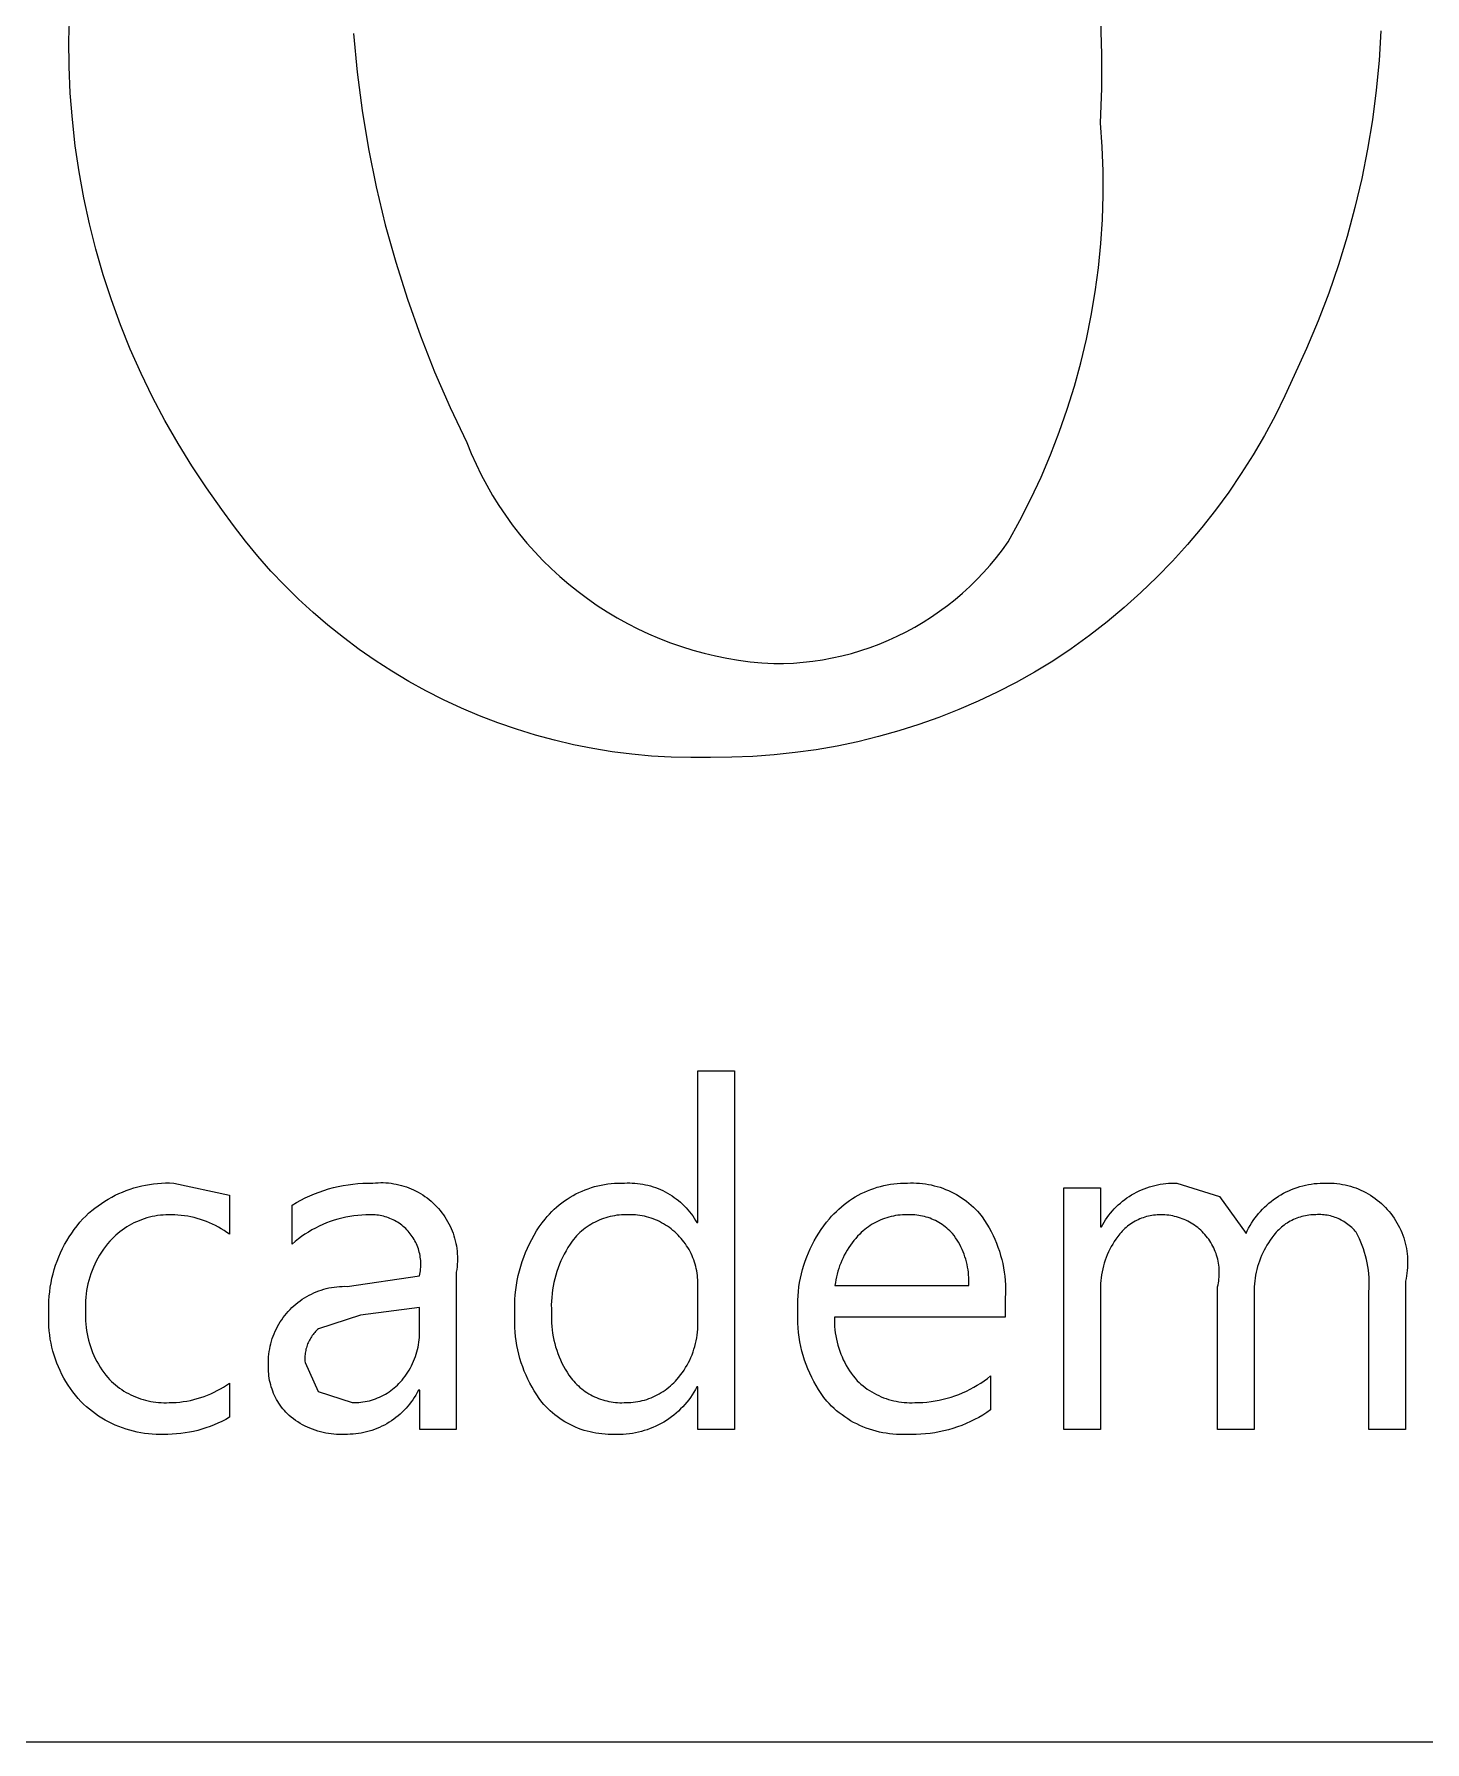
# Model space of a CAD drawing. Extents: x 0 to 595, y 0 to 619.
# Drawn here: x 258.7 to 355.6, y 380.5 to 499.6 of the extents above; entities that cross this region are included whole.
import ezdxf

# ---------------------------------------------------------------- set-up
doc = ezdxf.new("R2010")
doc.units = 0
doc.layers.add('Default', color=7, linetype='CONTINUOUS')

msp = doc.modelspace()

# ---------------------------------------------------------------- linework, layer by layer
at = {"layer": 'Default', "color": 7}
for points in [[(352.558142, 499.78042), (352.42999, 497.705942), (352.23218, 495.636945), (351.964934, 493.575765), (351.628557, 491.524734), (351.223426, 489.486169), (350.750002, 487.462374), (350.208817, 485.455636), (349.600484, 483.468223), (348.92569, 481.502381), (348.185199, 479.560333), (347.379847, 477.644273), (346.510545, 475.756365), (345.869634, 474.338762), (345.180068, 472.944178), (344.442673, 471.574282), (343.65833, 470.230715), (342.82798, 468.915084), (341.952615, 467.628965), (341.033285, 466.373896), (340.071088, 465.151381), (339.067177, 463.962881), (338.022754, 462.809822), (336.939068, 461.693582), (335.817418, 460.615497), (334.659145, 459.576859), (333.465636, 458.578909), (332.23832, 457.622844), (330.978665, 456.709807), (329.68818, 455.840891), (328.422498, 455.077633), (327.13192, 454.357271), (325.817898, 453.680619), (324.481911, 453.048437), (323.125466, 452.461439), (321.750088, 451.920284), (320.357326, 451.425581), (318.948751, 450.97789), (317.525947, 450.577713), (316.090517, 450.2255), (314.644078, 449.921649), (313.188257, 449.666503), (311.724695, 449.460347), (310.25504, 449.303415), (308.780947, 449.195883), (307.304076, 449.137872), (305.82609, 449.129448), (304.453352, 449.114846), (303.08092, 449.147353), (301.710411, 449.226928), (300.34344, 449.353478), (298.981616, 449.526855), (297.626542, 449.746853), (296.279814, 450.013216), (294.943018, 450.325627), (293.617727, 450.68372), (292.305503, 451.087073), (291.00789, 451.535211), (289.726418, 452.027605), (288.462594, 452.563678), (287.217906, 453.142797), (285.993821, 453.76428), (284.79178, 454.427395), (283.613198, 455.131362), (282.459462, 455.875352), (281.331933, 456.658488), (280.231937, 457.479849), (279.160769, 458.338467), (278.119691, 459.233332), (277.109929, 460.163389), (276.132672, 461.127543), (275.18907, 462.124659), (274.280234, 463.153563), (273.407236, 464.213044), (272.571102, 465.301853), (271.772818, 466.418709), (270.698997, 467.916317), (269.676854, 469.449661), (268.707581, 471.01696), (267.792301, 472.616392), (266.93208, 474.246097), (266.127918, 475.904181), (265.38075, 477.588717), (264.691444, 479.297745), (264.060802, 481.029279), (263.489556, 482.781306), (262.978371, 484.551789), (262.527842, 486.338669), (262.138492, 488.139871), (261.810773, 489.953299), (261.545067, 491.776845), (261.341682, 493.608389), (261.200856, 495.445802), (261.12275, 497.286949), (261.107458, 499.129687), (261.157097, 501.077985)], [(280.928545, 499.605138), (281.187832, 496.90952), (281.540998, 494.224588), (281.987614, 491.55361), (282.527134, 488.899838), (283.158902, 486.266503), (283.882149, 483.65681), (284.695994, 481.073935), (285.599449, 478.521024), (286.59141, 476.001183), (287.670674, 473.517481), (288.835923, 471.07294), (289.145554, 470.313505), (289.480757, 469.565005), (289.841146, 468.828303), (290.22631, 468.104243), (290.635802, 467.39366), (291.069153, 466.69737), (291.525864, 466.016175), (292.00541, 465.350857), (292.507241, 464.702183), (293.030777, 464.070897), (293.575418, 463.457726), (294.140537, 462.863375), (294.725484, 462.288528), (295.329586, 461.733845), (295.952149, 461.199965), (296.592456, 460.687501), (297.249772, 460.197044), (297.92334, 459.729157), (298.612386, 459.284377), (299.316116, 458.863218), (300.033722, 458.466162), (300.76438, 458.093667), (301.507247, 457.746161), (302.26147, 457.424044), (303.026182, 457.127686), (303.800503, 456.857428), (304.583543, 456.613581), (305.374401, 456.396425), (306.172166, 456.206209), (306.975923, 456.043154), (307.784747, 455.907445), (308.597707, 455.799241), (309.413869, 455.718664), (310.232293, 455.665807), (310.91675, 455.672805), (311.60055, 455.703592), (312.282866, 455.758129), (312.962874, 455.836351), (313.639753, 455.938163), (314.312683, 456.063443), (314.980852, 456.212039), (315.643451, 456.383771), (316.299681, 456.578431), (316.948747, 456.795785), (317.589866, 457.03557), (318.222262, 457.297496), (318.845172, 457.581246), (319.457841, 457.886477), (320.05953, 458.212821), (320.649512, 458.559883), (321.227073, 458.927244), (321.791514, 459.314458), (322.342155, 459.72106), (322.87833, 460.146556), (323.39939, 460.590433), (323.904705, 461.052154), (324.393666, 461.531161), (324.865679, 462.026876), (325.320177, 462.538698), (325.756608, 463.06601), (326.174446, 463.608174), (326.573185, 464.164535), (327.389349, 465.642089), (328.155008, 467.146434), (328.869286, 468.675845), (329.531361, 470.228567), (330.140475, 471.802819), (330.695929, 473.396795), (331.197086, 475.008667), (331.64337, 476.636586), (332.034271, 478.278685), (332.369339, 479.933078), (332.64819, 481.59787), (332.870505, 483.27115), (333.036028, 484.950998), (333.14457, 486.635489), (333.196005, 488.322689), (333.190275, 490.010663), (333.127386, 491.697475), (333.007412, 493.38119), (333.098574, 495.761282), (333.107, 498.143105), (333.032678, 500.523783)], [(307.497049, 402.274905), (304.945867, 402.274905), (304.945867, 405.237997), (304.88209, 405.237997), (304.780054, 405.051172), (304.671645, 404.867973), (304.556987, 404.688618), (304.436219, 404.51332), (304.309483, 404.342286), (304.17693, 404.17572), (304.038718, 404.013819), (303.89501, 403.856776), (303.745978, 403.704777), (303.591798, 403.558002), (303.432652, 403.416626), (303.26873, 403.280817), (303.100226, 403.150735), (302.927342, 403.026536), (302.750282, 402.908367), (302.569255, 402.796367), (302.384478, 402.690671), (302.196168, 402.591402), (302.004551, 402.498681), (301.809854, 402.412615), (301.612306, 402.333309), (301.412144, 402.260854), (301.209605, 402.195339), (301.004928, 402.13684), (300.798358, 402.085427), (300.590139, 402.041161), (300.380519, 402.004095), (300.169746, 401.974272), (299.958072, 401.951728), (299.745746, 401.93649), (299.533021, 401.928576), (299.32015, 401.927994), (299.107385, 401.934747), (298.89585, 401.930361), (298.684287, 401.933165), (298.472942, 401.943153), (298.262058, 401.960313), (298.051879, 401.984629), (297.842647, 402.01607), (297.634605, 402.054601), (297.42799, 402.100176), (297.223044, 402.152744), (297.020002, 402.212243), (296.819098, 402.278605), (296.620563, 402.351754), (296.424629, 402.431605), (296.23152, 402.518065), (296.041459, 402.611037), (295.854667, 402.710409), (295.671358, 402.816071), (295.491744, 402.927898), (295.316033, 403.045762), (295.144426, 403.169527), (294.977124, 403.29905), (294.814318, 403.434181), (294.656195, 403.574765), (294.50294, 403.72064), (294.354729, 403.871636), (294.211732, 404.02758), (294.074115, 404.188291), (293.889266, 404.439008), (293.712963, 404.695806), (293.545408, 404.958396), (293.386789, 405.226478), (293.237287, 405.499749), (293.097071, 405.7779), (292.966302, 406.060614), (292.845125, 406.347571), (292.73368, 406.638446), (292.632092, 406.932908), (292.540478, 407.230624), (292.458939, 407.531256), (292.38757, 407.834463), (292.326451, 408.139901), (292.275652, 408.447225), (292.235229, 408.756084), (292.20523, 409.066129), (292.185686, 409.377009), (292.176623, 409.68837), (292.178049, 409.999861), (292.189962, 410.311126), (292.179138, 410.649321), (292.179766, 410.987689), (292.191846, 411.325842), (292.215365, 411.663392), (292.250294, 411.999953), (292.296596, 412.335138), (292.354215, 412.668565), (292.423087, 412.99985), (292.503132, 413.328614), (292.594258, 413.654481), (292.696362, 413.977077), (292.809326, 414.296033), (292.933021, 414.610981), (293.067304, 414.921563), (293.212022, 415.227422), (293.36701, 415.528208), (293.53209, 415.823576), (293.707072, 416.113186), (293.891756, 416.396709), (294.08593, 416.673818), (294.289372, 416.944197), (294.44023, 417.121989), (294.59704, 417.294553), (294.759622, 417.461693), (294.927786, 417.623212), (295.101341, 417.778927), (295.280084, 417.928657), (295.46381, 418.072228), (295.652306, 418.209476), (295.845356, 418.340242), (296.042737, 418.464375), (296.244219, 418.581733), (296.449573, 418.692178), (296.658558, 418.795585), (296.870937, 418.891833), (297.086461, 418.980811), (297.304884, 419.062417), (297.525952, 419.136557), (297.749412, 419.203145), (297.975004, 419.262105), (298.202469, 419.313367), (298.431543, 419.356873), (298.661964, 419.392573), (298.893464, 419.420427), (299.125777, 419.4404), (299.358634, 419.452471), (299.591766, 419.456625), (299.824905, 419.452857), (300.008731, 419.460755), (300.19272, 419.462418), (300.376659, 419.457846), (300.560338, 419.447044), (300.743545, 419.430024), (300.92607, 419.406805), (301.107704, 419.377415), (301.288237, 419.341886), (301.467462, 419.300261), (301.645175, 419.252586), (301.82117, 419.198917), (301.995245, 419.139314), (302.1672, 419.073847), (302.336838, 419.002591), (302.503964, 418.925628), (302.668386, 418.843045), (302.829915, 418.754938), (302.988366, 418.661409), (303.143557, 418.562563), (303.295309, 418.458516), (303.443448, 418.349385), (303.587804, 418.235298), (303.728211, 418.116385), (303.864508, 417.992782), (303.996538, 417.864632), (304.12415, 417.732081), (304.247198, 417.595282), (304.365538, 417.454393), (304.479037, 417.309573), (304.587563, 417.160991), (304.690992, 417.008817), (304.789206, 416.853225), (304.88209, 416.694395), (304.945867, 416.694395), (304.945867, 427.27648), (307.497049, 427.27648), (307.497049, 402.274905)], [(272.29075, 403.125298), (272.029411, 402.978876), (271.76322, 402.841473), (271.492487, 402.713252), (271.217529, 402.594361), (270.938666, 402.484941), (270.656226, 402.385118), (270.370538, 402.29501), (270.081936, 402.214722), (269.790758, 402.144348), (269.497344, 402.08397), (269.202038, 402.033659), (268.905183, 401.993473), (268.607129, 401.96346), (268.308222, 401.943655), (268.008814, 401.93408), (267.709254, 401.934747), (267.442998, 401.929568), (267.176722, 401.933599), (266.910746, 401.946834), (266.645386, 401.969259), (266.38096, 402.000846), (266.117785, 402.041557), (265.856174, 402.091345), (265.596442, 402.150149), (265.338898, 402.217898), (265.083851, 402.294513), (264.831606, 402.379901), (264.582464, 402.47396), (264.336724, 402.576577), (264.094678, 402.687631), (263.856618, 402.806988), (263.622828, 402.934505), (263.393586, 403.07003), (263.169168, 403.213401), (262.949841, 403.364446), (262.735869, 403.522985), (262.527506, 403.688828), (262.325002, 403.861776), (262.128601, 404.041623), (261.938535, 404.228154), (261.74488, 404.443124), (261.558793, 404.664677), (261.380498, 404.892548), (261.210208, 405.126462), (261.048129, 405.366138), (260.894456, 405.611289), (260.749373, 405.861619), (260.613054, 406.116828), (260.485664, 406.376609), (260.367355, 406.640649), (260.25827, 406.908632), (260.15854, 407.180235), (260.068285, 407.455131), (259.987612, 407.732992), (259.91662, 408.013481), (259.855394, 408.296263), (259.804006, 408.580997), (259.762518, 408.867341), (259.730982, 409.154952), (259.709435, 409.443483), (259.697902, 409.732587), (259.696397, 410.021917), (259.704922, 410.311126), (259.69483, 410.625789), (259.695443, 410.940613), (259.706765, 411.255234), (259.728779, 411.569289), (259.761462, 411.882413), (259.804774, 412.194244), (259.858668, 412.504421), (259.923078, 412.812586), (259.997933, 413.118383), (260.083144, 413.421457), (260.178613, 413.721457), (260.28423, 414.018037), (260.399872, 414.310854), (260.525406, 414.599569), (260.660686, 414.883846), (260.805556, 415.163359), (260.959848, 415.437783), (261.123385, 415.706801), (261.295975, 415.970101), (261.477421, 416.227379), (261.667512, 416.478337), (261.866027, 416.722686), (262.072738, 416.960142), (262.272238, 417.157226), (262.478264, 417.347478), (262.690582, 417.530682), (262.90895, 417.706629), (263.133122, 417.875121), (263.362842, 418.035966), (263.59785, 418.188981), (263.837879, 418.333993), (264.082658, 418.470836), (264.331906, 418.599356), (264.585343, 418.719407), (264.84268, 418.830853), (265.103625, 418.933566), (265.367882, 419.027431), (265.63515, 419.112341), (265.905128, 419.1882), (266.177508, 419.254921), (266.451981, 419.312428), (266.728235, 419.360657), (267.005957, 419.399552), (267.284831, 419.42907), (267.564542, 419.449177), (267.844772, 419.45985), (268.125202, 419.461077), (268.405514, 419.452857), (272.29075, 418.602464), (272.29075, 415.881204), (272.105739, 416.014938), (271.916358, 416.142408), (271.722819, 416.263469), (271.525337, 416.377986), (271.324134, 416.485833), (271.119434, 416.586886), (270.911469, 416.681033), (270.70047, 416.76817), (270.486673, 416.848198), (270.270318, 416.921027), (270.051648, 416.986577), (269.830907, 417.044773), (269.608342, 417.095551), (269.384203, 417.138853), (269.15874, 417.174632), (268.932207, 417.202847), (268.704856, 417.223466), (268.476943, 417.236466), (268.248722, 417.241834), (268.056076, 417.243528), (267.863485, 417.238593), (267.671178, 417.227033), (267.479383, 417.208864), (267.288326, 417.184106), (267.098235, 417.152789), (266.909334, 417.11495), (266.721846, 417.070634), (266.535994, 417.019893), (266.351998, 416.962788), (266.170076, 416.899385), (265.990443, 416.82976), (265.813313, 416.753996), (265.638894, 416.672181), (265.467393, 416.584414), (265.299014, 416.490798), (265.133955, 416.391444), (264.972413, 416.286469), (264.814578, 416.175998), (264.660638, 416.060162), (264.510775, 415.939097), (264.365166, 415.812949), (264.223984, 415.681864), (264.087396, 415.546), (263.955563, 415.405516), (263.800251, 415.221777), (263.651444, 415.032732), (263.509324, 414.83861), (263.374062, 414.639648), (263.245825, 414.436088), (263.124768, 414.228177), (263.011038, 414.016169), (262.904774, 413.800323), (262.806106, 413.580901), (262.715154, 413.358169), (262.632028, 413.1324), (262.55683, 412.903868), (262.48965, 412.672852), (262.430571, 412.439632), (262.379666, 412.204493), (262.336995, 411.967721), (262.302611, 411.729605), (262.276556, 411.490434), (262.258861, 411.2505), (262.249548, 411.010094), (262.248629, 410.76951), (262.256103, 410.52904), (262.248581, 410.301383), (262.248796, 410.073601), (262.25675, 409.845958), (262.272431, 409.618717), (262.295822, 409.39214), (262.326898, 409.166488), (262.365621, 408.942021), (262.411946, 408.719001), (262.465822, 408.497681), (262.527183, 408.278321), (262.595962, 408.061171), (262.672078, 407.846483), (262.755442, 407.634505), (262.845959, 407.42548), (262.943525, 407.219651), (263.048026, 407.017256), (263.159342, 406.818527), (263.277346, 406.623694), (263.401899, 406.432982), (263.532859, 406.246612), (263.670074, 406.064798), (263.813387, 405.88775), (263.93979, 405.755294), (264.070582, 405.627173), (264.205618, 405.503532), (264.344744, 405.38451), (264.487801, 405.270245), (264.634626, 405.160864), (264.785054, 405.056492), (264.938913, 404.957249), (265.096029, 404.863245), (265.256222, 404.774589), (265.419313, 404.691381), (265.585114, 404.613716), (265.753438, 404.541681), (265.924093, 404.475359), (266.096886, 404.414825), (266.271621, 404.360147), (266.448099, 404.311388), (266.62612, 404.268603), (266.805481, 404.231841), (266.985979, 404.201142), (267.167409, 404.176544), (267.349565, 404.158072), (267.532239, 404.145748), (267.715226, 404.139586), (267.898315, 404.139594), (268.081301, 404.145771), (268.330965, 404.150937), (268.580304, 404.164673), (268.829025, 404.186964), (269.076833, 404.217782), (269.323437, 404.257092), (269.568546, 404.304846), (269.81187, 404.36099), (270.053122, 404.425456), (270.292018, 404.498169), (270.528278, 404.579041), (270.76162, 404.66798), (270.99177, 404.764879), (271.218458, 404.869624), (271.441415, 404.982092), (271.660378, 405.102149), (271.87509, 405.229655), (272.085296, 405.364458), (272.29075, 405.506401), (272.29075, 403.125298)], [(276.662306, 417.922149), (276.961788, 418.098943), (277.267018, 418.265617), (277.577654, 418.421984), (277.893348, 418.567869), (278.213747, 418.703107), (278.538493, 418.827549), (278.867221, 418.941054), (279.199562, 419.043497), (279.535146, 419.13476), (279.873595, 419.214743), (280.214532, 419.283356), (280.557574, 419.340521), (280.902336, 419.386177), (281.248433, 419.420269), (281.595477, 419.442761), (281.943078, 419.453629), (282.29085, 419.452857), (282.472502, 419.469605), (282.654622, 419.480112), (282.836996, 419.484365), (283.019408, 419.482361), (283.201644, 419.474101), (283.38349, 419.459594), (283.56473, 419.438858), (283.745153, 419.411918), (283.924546, 419.378805), (284.102697, 419.339558), (284.279397, 419.294223), (284.454438, 419.242854), (284.627614, 419.185511), (284.798722, 419.122261), (284.967558, 419.05318), (285.133926, 418.978347), (285.29763, 418.897853), (285.458475, 418.811789), (285.616274, 418.720261), (285.770841, 418.623372), (285.921993, 418.521239), (286.069553, 418.413981), (286.213347, 418.301725), (286.353206, 418.184602), (286.488965, 418.062752), (286.620465, 417.936316), (286.74755, 417.805443), (286.870071, 417.670289), (286.987884, 417.531012), (287.10085, 417.387775), (287.208838, 417.240748), (287.311718, 417.090102), (287.40937, 416.936017), (287.501679, 416.778673), (287.588537, 416.618255), (287.669841, 416.454953), (287.745495, 416.288957), (287.815412, 416.120464), (287.879507, 415.949672), (287.937707, 415.776781), (287.989942, 415.601997), (288.03615, 415.425524), (288.076279, 415.247569), (288.110279, 415.068342), (288.138112, 414.888055), (288.159745, 414.706919), (288.175151, 414.525148), (288.184313, 414.342955), (288.187221, 414.160555), (288.18387, 413.978163), (288.174264, 413.795993), (288.158416, 413.614259), (288.136343, 413.433177), (288.108072, 413.252957), (288.108072, 402.274905), (285.556891, 402.274905), (285.556891, 405.01211), (285.461223, 405.01211), (285.373064, 404.842217), (285.2791, 404.675465), (285.179443, 404.512052), (285.074212, 404.352172), (284.963531, 404.196014), (284.847533, 404.043765), (284.726354, 403.895605), (284.600141, 403.751712), (284.469041, 403.612255), (284.333211, 403.477401), (284.192813, 403.347309), (284.048014, 403.222135), (283.898984, 403.102028), (283.745903, 402.987129), (283.588952, 402.877577), (283.428317, 402.773501), (283.26419, 402.675025), (283.096765, 402.582265), (282.926242, 402.495333), (282.752823, 402.414331), (282.576714, 402.339356), (282.398126, 402.270497), (282.21727, 402.207836), (282.034361, 402.151447), (281.849617, 402.101397), (281.663257, 402.057746), (281.475502, 402.020547), (281.286578, 401.989841), (281.096706, 401.965669), (280.906115, 401.948055), (280.71503, 401.937023), (280.523677, 401.932585), (280.332286, 401.934747), (280.141392, 401.927945), (279.950378, 401.92776), (279.759472, 401.934192), (279.568904, 401.947234), (279.378902, 401.96687), (279.189694, 401.993077), (279.001507, 402.025822), (278.814568, 402.065067), (278.629101, 402.110765), (278.445327, 402.16286), (278.26347, 402.221291), (278.083745, 402.285986), (277.90637, 402.356869), (277.731556, 402.433854), (277.559515, 402.516849), (277.390452, 402.605755), (277.22457, 402.700464), (277.06207, 402.800862), (276.903144, 402.90683), (276.747986, 403.01824), (276.596779, 403.134958), (276.449707, 403.256845), (276.336806, 403.366505), (276.227749, 403.47999), (276.122667, 403.597165), (276.021684, 403.71789), (275.924921, 403.842023), (275.832491, 403.969416), (275.744505, 404.099917), (275.661067, 404.233373), (275.582277, 404.369623), (275.508227, 404.508507), (275.439006, 404.649861), (275.374697, 404.793514), (275.315374, 404.939298), (275.26111, 405.08704), (275.211967, 405.236562), (275.168005, 405.38769), (275.129276, 405.540242), (275.095825, 405.694038), (275.067693, 405.848895), (275.044912, 406.004629), (275.02751, 406.161057), (275.015508, 406.31799), (275.00892, 406.475244), (275.007753, 406.632631), (275.012009, 406.789965), (275.01036, 406.974584), (275.01511, 407.159149), (275.026253, 407.343438), (275.043777, 407.527231), (275.067658, 407.710306), (275.097871, 407.892444), (275.134378, 408.073425), (275.177134, 408.253031), (275.226089, 408.431049), (275.281184, 408.607262), (275.342353, 408.781461), (275.409522, 408.953435), (275.482611, 409.122978), (275.561531, 409.289887), (275.646188, 409.45396), (275.736481, 409.615), (275.8323, 409.772815), (275.933531, 409.927214), (276.040052, 410.078013), (276.151734, 410.225029), (276.268446, 410.368085), (276.390043, 410.507013), (276.516383, 410.641641), (276.647313, 410.771812), (276.782675, 410.897366), (276.922307, 411.018153), (277.066042, 411.13403), (277.213705, 411.244855), (277.365121, 411.350497), (277.520106, 411.450827), (277.678476, 411.545726), (277.840039, 411.63508), (278.004602, 411.718781), (278.171967, 411.796729), (278.341933, 411.868829), (278.514294, 411.934997), (278.688846, 411.99515), (278.865378, 412.049219), (279.043677, 412.097137), (279.22353, 412.138848), (279.40472, 412.174301), (279.58703, 412.203453), (279.770241, 412.226269), (279.954133, 412.242722), (280.138484, 412.252793), (280.323073, 412.256469), (280.507679, 412.253745), (285.540949, 412.989865), (285.566674, 413.10651), (285.588348, 413.223975), (285.605946, 413.34212), (285.619444, 413.460802), (285.628829, 413.579881), (285.634087, 413.699213), (285.635214, 413.818655), (285.632207, 413.938065), (285.625071, 414.0573), (285.613814, 414.176216), (285.598449, 414.294671), (285.578994, 414.412524), (285.555474, 414.529633), (285.527915, 414.645859), (285.496352, 414.761061), (285.460822, 414.875102), (285.421368, 414.987845), (285.378036, 415.099157), (285.330878, 415.208901), (285.279953, 415.316949), (285.225318, 415.42317), (285.167042, 415.527437), (285.105193, 415.629626), (285.039846, 415.729613), (284.971078, 415.82728), (284.898971, 415.922509), (284.823614, 416.015185), (284.745094, 416.105199), (284.663507, 416.192442), (284.578951, 416.27681), (284.491526, 416.358203), (284.401338, 416.436521), (284.308494, 416.511673), (284.213104, 416.583566), (284.115285, 416.652117), (284.015152, 416.717241), (283.912826, 416.778863), (283.80843, 416.836907), (283.702087, 416.891304), (283.593926, 416.941989), (283.484077, 416.988901), (283.37267, 417.031985), (283.259838, 417.071189), (283.145718, 417.106465), (283.030446, 417.137771), (282.914159, 417.16507), (282.796998, 417.18833), (282.679102, 417.207522), (282.560613, 417.222623), (282.441672, 417.233616), (282.322422, 417.240486), (282.203006, 417.243227), (282.083566, 417.241834), (281.801498, 417.238601), (281.519714, 417.22554), (281.238557, 417.202665), (280.958368, 417.170005), (280.679487, 417.1276), (280.402254, 417.075501), (280.127005, 417.01377), (279.854074, 416.942484), (279.583794, 416.861729), (279.316493, 416.771603), (279.052495, 416.672216), (278.792122, 416.563688), (278.53569, 416.446151), (278.283509, 416.319748), (278.035887, 416.184633), (277.793125, 416.040969), (277.555518, 415.888932), (277.323354, 415.728706), (277.096914, 415.560485), (276.876476, 415.384475), (276.662306, 415.200889), (276.662306, 417.922149)], [(326.375789, 410.098527), (314.470277, 410.098527), (314.465958, 409.880075), (314.46917, 409.661604), (314.479909, 409.443373), (314.498162, 409.225642), (314.523909, 409.00867), (314.557118, 408.792713), (314.59775, 408.57803), (314.645756, 408.364875), (314.70108, 408.1535), (314.763656, 407.944158), (314.833409, 407.737097), (314.910257, 407.532562), (314.994108, 407.330797), (315.084862, 407.132042), (315.182413, 406.936533), (315.286644, 406.744502), (315.39743, 406.556177), (315.514642, 406.371782), (315.638138, 406.191537), (315.767773, 406.015654), (315.903392, 405.844343), (316.044834, 405.677809), (316.178294, 405.550839), (316.316045, 405.428537), (316.457924, 405.31105), (316.603762, 405.198515), (316.753387, 405.091066), (316.906622, 404.988831), (317.063284, 404.89193), (317.223189, 404.800479), (317.386146, 404.714585), (317.551963, 404.634352), (317.720444, 404.559873), (317.891388, 404.491236), (318.064594, 404.428524), (318.239854, 404.37181), (318.416963, 404.321162), (318.595711, 404.27664), (318.775885, 404.238297), (318.957272, 404.206177), (319.139657, 404.180319), (319.322823, 404.160753), (319.506555, 404.147505), (319.690634, 404.140587), (319.874842, 404.140009), (320.05896, 404.145771), (320.3453, 404.150112), (320.631325, 404.164226), (320.916702, 404.188097), (321.201097, 404.221697), (321.484178, 404.264987), (321.765618, 404.317916), (322.045086, 404.380423), (322.322257, 404.452434), (322.596808, 404.533866), (322.868419, 404.624624), (323.136773, 404.724601), (323.401558, 404.833682), (323.662464, 404.95174), (323.919187, 405.078636), (324.171429, 405.214222), (324.418894, 405.358341), (324.661295, 405.510825), (324.898349, 405.671495), (325.129779, 405.840165), (325.355316, 406.016637), (325.355316, 403.635535), (325.084534, 403.453082), (324.807626, 403.280065), (324.524925, 403.116689), (324.236762, 402.963147), (323.943483, 402.819623), (323.645434, 402.686285), (323.342968, 402.563294), (323.036446, 402.450794), (322.72623, 402.348919), (322.41269, 402.25779), (322.096196, 402.177515), (321.777125, 402.108189), (321.455856, 402.049896), (321.132769, 402.002703), (320.808248, 401.966667), (320.482679, 401.94183), (320.156447, 401.928223), (319.829941, 401.925861), (319.503546, 401.934747), (319.263685, 401.926313), (319.023676, 401.926119), (318.783802, 401.934165), (318.544345, 401.950441), (318.305588, 401.974929), (318.067813, 402.007599), (317.831299, 402.048413), (317.596326, 402.097322), (317.36317, 402.15427), (317.132108, 402.219189), (316.90341, 402.292002), (316.677347, 402.372625), (316.454185, 402.46096), (316.234187, 402.556905), (316.017613, 402.660345), (315.804718, 402.771161), (315.595752, 402.88922), (315.390963, 403.014383), (315.190592, 403.146504), (314.994874, 403.285425), (314.804042, 403.430985), (314.618319, 403.583009), (314.437926, 403.74132), (314.263073, 403.905731), (314.093967, 404.076049), (313.930809, 404.25207), (313.732905, 404.512427), (313.544122, 404.779471), (313.364685, 405.052882), (313.194809, 405.332335), (313.034697, 405.617494), (312.884541, 405.908019), (312.74452, 406.203562), (312.614802, 406.50377), (312.495542, 406.808284), (312.386882, 407.116739), (312.288953, 407.428767), (312.201871, 407.743994), (312.125742, 408.062044), (312.060654, 408.382536), (312.006688, 408.705087), (311.963906, 409.029311), (311.932362, 409.354821), (311.91209, 409.681226), (311.903118, 410.008137), (311.905454, 410.335164), (311.919096, 410.661913), (311.913046, 410.972109), (311.917482, 411.282333), (311.932397, 411.592229), (311.957774, 411.901444), (311.993586, 412.209625), (312.039791, 412.51642), (312.096336, 412.821478), (312.163156, 413.124453), (312.240175, 413.424995), (312.327306, 413.722764), (312.424448, 414.017419), (312.531491, 414.308623), (312.648313, 414.596044), (312.77478, 414.879353), (312.910747, 415.158228), (313.05606, 415.432349), (313.210553, 415.701402), (313.374048, 415.965083), (313.54636, 416.223089), (313.727291, 416.475124), (313.916635, 416.720902), (314.114175, 416.960142), (314.269932, 417.139946), (314.431743, 417.314322), (314.599418, 417.483067), (314.772762, 417.645983), (314.951572, 417.802881), (315.13564, 417.953575), (315.32475, 418.097891), (315.518682, 418.235661), (315.717208, 418.366721), (315.920097, 418.490922), (316.127112, 418.608116), (316.338011, 418.718167), (316.552549, 418.820946), (316.770473, 418.916334), (316.99153, 419.004219), (317.21546, 419.084498), (317.442004, 419.157077), (317.670895, 419.221872), (317.901868, 419.278807), (318.13465, 419.327816), (318.368973, 419.36884), (318.604559, 419.401833), (318.841137, 419.426756), (319.078427, 419.443578), (319.316154, 419.452283), (319.554039, 419.452857), (319.763241, 419.460915), (319.972594, 419.461932), (320.181865, 419.455906), (320.390814, 419.442845), (320.599205, 419.422762), (320.806802, 419.395681), (321.013372, 419.361633), (321.21868, 419.320657), (321.422493, 419.272797), (321.62458, 419.21811), (321.824714, 419.156656), (322.022668, 419.088505), (322.218218, 419.013733), (322.411141, 418.932428), (322.601221, 418.844678), (322.788242, 418.750585), (322.971991, 418.650254), (323.152262, 418.5438), (323.32885, 418.431342), (323.501557, 418.313009), (323.670185, 418.188933), (323.834544, 418.059255), (323.994448, 417.924122), (324.149716, 417.783687), (324.300173, 417.638109), (324.445648, 417.487553), (324.585977, 417.332189), (324.762766, 417.09187), (324.93133, 416.845712), (325.091473, 416.593994), (325.243013, 416.337006), (325.385778, 416.075041), (325.519602, 415.808397), (325.644334, 415.537382), (325.759832, 415.262305), (325.865962, 414.983479), (325.962605, 414.701224), (326.049647, 414.415863), (326.126992, 414.127721), (326.194549, 413.83713), (326.252242, 413.544421), (326.300005, 413.249927), (326.337782, 412.953988), (326.365532, 412.65694), (326.383222, 412.359124), (326.390832, 412.060879), (326.388354, 411.762549), (326.375789, 411.464472), (326.375789, 410.098527)], [(354.268702, 402.274905), (351.717521, 402.274905), (351.717521, 411.865753), (351.734723, 412.118913), (351.743145, 412.372519), (351.742776, 412.626264), (351.733618, 412.879843), (351.71568, 413.132953), (351.688985, 413.38529), (351.653564, 413.636551), (351.609461, 413.886433), (351.556727, 414.134639), (351.495426, 414.380868), (351.425634, 414.624825), (351.34743, 414.866219), (351.260912, 415.104759), (351.166182, 415.340158), (351.063355, 415.572134), (350.952553, 415.800409), (350.83391, 416.024709), (350.760402, 416.111353), (350.684013, 416.195465), (350.604829, 416.276953), (350.522939, 416.355722), (350.438438, 416.431683), (350.351422, 416.504749), (350.26199, 416.574836), (350.170244, 416.641865), (350.076288, 416.705761), (349.980229, 416.766449), (349.882176, 416.823861), (349.782242, 416.877931), (349.680541, 416.928598), (349.577187, 416.975805), (349.472299, 417.019496), (349.365997, 417.059622), (349.258401, 417.096139), (349.149634, 417.129004), (349.039819, 417.158179), (348.929082, 417.183633), (348.81755, 417.205334), (348.70535, 417.223259), (348.592607, 417.237388), (348.479453, 417.247704), (348.366014, 417.254195), (348.252422, 417.256855), (348.138804, 417.25568), (348.02529, 417.250671), (347.91201, 417.241834), (347.787098, 417.237367), (347.662414, 417.228605), (347.538104, 417.215561), (347.414317, 417.198248), (347.291198, 417.176687), (347.168894, 417.150905), (347.04755, 417.12093), (346.927307, 417.0868), (346.80831, 417.048553), (346.690699, 417.006237), (346.574614, 416.9599), (346.46019, 416.909597), (346.347566, 416.855389), (346.236871, 416.797338), (346.12824, 416.735514), (346.021798, 416.66999), (345.917674, 416.600844), (345.81599, 416.528157), (345.716867, 416.452016), (345.620421, 416.37251), (345.526766, 416.289733), (345.436015, 416.203785), (345.348274, 416.114765), (345.263646, 416.022781), (345.182233, 415.927939), (345.10413, 415.830353), (345.02943, 415.730139), (344.95822, 415.627415), (344.837777, 415.462755), (344.722915, 415.294154), (344.613763, 415.121802), (344.510444, 414.945892), (344.413074, 414.76662), (344.321761, 414.584188), (344.236608, 414.398801), (344.157711, 414.210666), (344.085158, 414.019995), (344.01903, 413.827001), (343.959403, 413.631901), (343.906342, 413.434913), (343.859907, 413.236261), (343.82015, 413.036163), (343.787117, 412.834847), (343.760842, 412.632537), (343.741358, 412.429462), (343.728685, 412.225848), (343.722836, 412.021923), (343.72382, 411.817917), (343.72382, 402.274905), (341.172639, 402.274905), (341.172639, 412.21654), (341.204281, 412.352197), (341.231227, 412.488865), (341.253446, 412.626379), (341.270912, 412.764579), (341.283602, 412.903298), (341.291503, 413.042372), (341.294605, 413.181636), (341.292904, 413.320924), (341.286402, 413.460071), (341.275106, 413.598911), (341.259032, 413.737278), (341.238197, 413.87501), (341.212626, 414.011941), (341.18235, 414.14791), (341.147404, 414.282753), (341.107831, 414.416313), (341.063677, 414.548429), (341.014994, 414.678943), (340.961842, 414.807701), (340.904282, 414.934552), (340.842382, 415.059342), (340.776218, 415.181924), (340.705868, 415.302153), (340.631414, 415.419884), (340.552946, 415.534979), (340.470557, 415.647301), (340.384345, 415.756715), (340.294412, 415.863092), (340.200865, 415.966306), (340.103816, 416.066233), (340.003379, 416.162756), (339.899675, 416.255758), (339.792826, 416.34513), (339.68296, 416.430766), (339.570206, 416.512563), (339.4547, 416.590425), (339.336578, 416.664258), (339.215982, 416.733976), (339.093054, 416.799494), (338.967939, 416.860736), (338.840789, 416.917628), (338.711752, 416.970103), (338.580983, 417.018098), (338.448638, 417.061557), (338.314872, 417.100427), (338.179846, 417.134663), (338.04372, 417.164224), (337.906656, 417.189074), (337.768817, 417.209185), (337.630366, 417.224531), (337.49147, 417.235096), (337.35229, 417.240865), (337.212995, 417.241834), (337.088194, 417.240489), (336.963511, 417.234917), (336.839088, 417.225125), (336.715068, 417.211121), (336.591594, 417.192925), (336.468807, 417.170555), (336.346848, 417.144038), (336.225858, 417.113405), (336.105975, 417.07869), (335.987338, 417.039933), (335.870081, 416.99718), (335.75434, 416.950478), (335.640247, 416.899882), (335.527935, 416.845449), (335.417531, 416.787243), (335.309162, 416.725329), (335.202954, 416.65978), (335.099027, 416.590669), (334.997502, 416.518077), (334.898494, 416.442088), (334.802117, 416.362788), (334.708482, 416.280268), (334.617697, 416.194623), (334.529866, 416.105951), (334.445089, 416.014354), (334.363463, 415.919938), (334.285084, 415.822811), (334.210041, 415.723084), (334.088579, 415.553869), (333.972962, 415.380607), (333.863322, 415.203503), (333.759789, 415.022761), (333.662482, 414.838592), (333.571514, 414.65121), (333.486993, 414.460835), (333.409015, 414.267686), (333.337672, 414.07199), (333.273046, 413.873974), (333.215214, 413.673869), (333.164242, 413.471906), (333.12019, 413.268323), (333.08311, 413.063355), (333.053043, 412.857241), (333.030026, 412.650222), (333.014084, 412.442537), (333.005237, 412.234431), (333.003494, 412.026143), (333.008859, 411.817917), (333.008859, 402.274905), (330.457678, 402.274905), (330.457678, 419.1127), (333.008859, 419.1127), (333.008859, 416.391441), (333.07264, 416.391441), (333.166279, 416.56212), (333.265653, 416.729525), (333.370646, 416.893465), (333.481139, 417.053749), (333.597005, 417.210194), (333.718109, 417.362619), (333.844313, 417.510849), (333.975471, 417.654715), (334.111434, 417.794049), (334.252042, 417.928693), (334.397138, 418.05849), (334.54655, 418.183292), (334.70011, 418.302955), (334.857639, 418.417341), (335.018958, 418.526319), (335.183878, 418.629764), (335.352213, 418.727556), (335.523767, 418.819582), (335.698344, 418.905738), (335.875742, 418.985924), (336.055757, 419.060047), (336.238182, 419.128023), (336.422808, 419.189773), (336.609422, 419.245226), (336.797809, 419.294318), (336.987753, 419.336993), (337.179034, 419.373202), (337.371434, 419.402903), (337.56473, 419.426062), (337.758701, 419.442653), (337.953122, 419.452655), (338.147771, 419.456057), (338.342423, 419.452857), (341.317473, 418.514769), (343.157778, 415.942327), (343.245697, 416.127653), (343.339916, 416.309855), (343.440326, 416.488721), (343.546807, 416.664041), (343.659235, 416.835607), (343.777478, 417.003219), (343.901398, 417.166679), (344.030846, 417.325796), (344.165674, 417.480381), (344.305721, 417.630255), (344.450822, 417.77524), (344.600808, 417.915166), (344.755502, 418.049869), (344.914723, 418.17919), (345.078283, 418.302977), (345.24599, 418.421085), (345.417646, 418.533376), (345.593052, 418.639716), (345.771998, 418.739981), (345.954277, 418.834054), (346.139673, 418.921824), (346.327969, 419.003186), (346.518942, 419.078047), (346.71237, 419.146318), (346.908024, 419.207918), (347.105675, 419.262776), (347.30509, 419.310826), (347.506034, 419.352013), (347.708273, 419.386288), (347.911567, 419.41361), (348.115679, 419.433949), (348.320368, 419.447278), (348.525393, 419.453584), (348.730514, 419.452857), (348.922314, 419.45461), (349.114058, 419.449729), (349.30552, 419.438218), (349.496469, 419.420093), (349.686677, 419.395377), (349.875916, 419.364096), (350.06396, 419.326289), (350.250585, 419.282003), (350.435566, 419.231289), (350.618682, 419.174207), (350.799715, 419.110827), (350.978448, 419.041225), (351.154667, 418.965482), (351.328161, 418.883691), (351.498722, 418.795949), (351.666148, 418.70236), (351.830236, 418.603037), (351.990791, 418.4981), (352.147622, 418.387673), (352.300539, 418.271887), (352.449361, 418.150883), (352.593909, 418.024804), (352.73401, 417.893802), (352.869498, 417.758033), (353.000208, 417.61766), (353.125986, 417.472849), (353.246681, 417.323777), (353.362148, 417.170619), (353.472249, 417.013559), (353.576853, 416.852786), (353.675834, 416.688492), (353.769074, 416.520873), (353.856462, 416.350129), (353.937892, 416.176465), (354.013268, 416.000089), (354.082499, 415.821212), (354.145502, 415.640048), (354.202203, 415.456813), (354.252533, 415.271726), (354.296432, 415.08501), (354.333847, 414.896888), (354.364734, 414.707584), (354.389056, 414.517325), (354.406783, 414.326339), (354.417895, 414.134854), (354.422378, 413.9431), (354.420228, 413.751305), (354.411445, 413.559698), (354.396042, 413.368511), (354.374034, 413.17797), (354.345452, 412.988305), (354.310327, 412.799741), (354.268702, 412.612505), (354.268702, 402.274905)], [(304.945867, 412.386619), (304.946204, 412.545253), (304.94123, 412.70381), (304.93095, 412.862112), (304.915378, 413.019981), (304.894531, 413.177239), (304.86843, 413.333713), (304.837107, 413.489224), (304.800596, 413.6436), (304.758938, 413.796667), (304.712178, 413.948254), (304.660372, 414.098191), (304.603574, 414.24631), (304.541851, 414.392445), (304.475271, 414.536431), (304.403908, 414.678108), (304.327843, 414.817317), (304.247161, 414.953901), (304.161951, 415.087709), (304.07231, 415.218589), (303.978339, 415.346394), (303.880142, 415.470983), (303.77783, 415.592215), (303.671516, 415.709954), (303.561321, 415.824069), (303.448272, 415.937499), (303.33137, 416.046953), (303.210753, 416.152301), (303.086566, 416.253416), (302.958957, 416.350176), (302.82808, 416.442467), (302.69409, 416.530178), (302.557148, 416.613205), (302.417418, 416.691448), (302.275066, 416.764813), (302.130262, 416.833212), (301.983181, 416.896565), (301.833997, 416.954795), (301.682889, 417.007833), (301.530038, 417.055614), (301.375626, 417.098083), (301.219839, 417.135188), (301.062862, 417.166885), (300.904882, 417.193137), (300.74609, 417.21391), (300.586675, 417.229182), (300.426826, 417.238933), (300.266737, 417.243152), (300.106597, 417.241834), (299.945854, 417.245413), (299.785083, 417.243515), (299.62447, 417.236144), (299.464201, 417.223306), (299.304462, 417.205018), (299.145438, 417.181301), (298.987314, 417.152181), (298.830274, 417.117693), (298.6745, 417.077877), (298.520172, 417.032779), (298.36747, 416.982451), (298.21657, 416.926952), (298.067647, 416.866345), (297.920875, 416.800703), (297.776424, 416.7301), (297.634461, 416.654617), (297.49515, 416.574345), (297.358655, 416.489374), (297.225133, 416.399805), (297.094738, 416.30574), (296.967623, 416.207288), (296.843934, 416.104565), (296.723815, 415.997689), (296.607406, 415.886784), (296.494842, 415.771978), (296.386253, 415.653406), (296.281764, 415.531205), (296.181498, 415.405516), (296.032294, 415.18802), (295.890482, 414.965633), (295.756224, 414.738607), (295.62967, 414.507197), (295.510966, 414.271664), (295.400243, 414.032276), (295.297627, 413.789301), (295.203235, 413.543016), (295.117173, 413.293698), (295.039537, 413.041628), (294.970417, 412.787092), (294.909889, 412.530377), (294.858022, 412.271772), (294.814875, 412.011571), (294.780497, 411.750066), (294.754926, 411.487555), (294.73819, 411.224332), (294.730311, 410.960695), (294.731295, 410.696942), (294.741143, 410.433372), (294.733018, 410.190478), (294.733151, 409.947449), (294.741541, 409.704564), (294.758178, 409.462104), (294.783044, 409.220349), (294.81611, 408.97958), (294.857336, 408.740073), (294.906677, 408.502104), (294.964074, 408.265949), (295.029462, 408.031881), (295.102765, 407.80017), (295.183898, 407.571083), (295.272769, 407.344885), (295.369273, 407.121837), (295.473299, 406.902197), (295.584729, 406.686217), (295.703432, 406.474149), (295.829272, 406.266236), (295.962103, 406.062719), (296.101773, 405.863833), (296.196837, 405.746057), (296.295834, 405.631568), (296.398651, 405.520497), (296.50517, 405.41297), (296.615268, 405.309112), (296.728819, 405.209041), (296.845694, 405.112872), (296.965758, 405.020715), (297.088874, 404.932677), (297.214899, 404.848857), (297.34369, 404.769353), (297.4751, 404.694255), (297.608977, 404.623649), (297.745168, 404.557617), (297.883516, 404.496234), (298.023864, 404.439571), (298.16605, 404.387692), (298.30991, 404.340657), (298.455281, 404.298519), (298.601994, 404.261328), (298.749884, 404.229126), (298.898778, 404.201949), (299.048508, 404.17983), (299.198901, 404.162793), (299.349783, 404.150858), (299.500984, 404.144038), (299.65233, 404.142342), (299.803645, 404.145771), (299.963639, 404.1446), (300.123581, 404.148833), (300.283289, 404.158466), (300.442581, 404.173488), (300.601274, 404.193881), (300.759188, 404.219621), (300.916142, 404.250681), (301.071958, 404.287025), (301.226458, 404.328609), (301.379465, 404.375389), (301.530804, 404.427309), (301.680304, 404.484311), (301.827793, 404.54633), (301.973103, 404.613295), (302.11607, 404.685129), (302.256527, 404.761752), (302.394318, 404.843074), (302.529282, 404.929004), (302.661268, 405.019443), (302.790124, 405.114288), (302.915702, 405.213431), (303.037862, 405.316759), (303.156461, 405.424153), (303.271365, 405.535493), (303.382443, 405.650649), (303.48957, 405.769492), (303.620177, 405.924149), (303.745409, 406.083191), (303.865118, 406.24643), (303.979164, 406.413675), (304.087413, 406.584729), (304.189737, 406.759392), (304.286017, 406.937458), (304.376139, 407.118718), (304.459998, 407.30296), (304.537495, 407.489967), (304.608539, 407.679519), (304.673048, 407.871393), (304.730944, 408.065366), (304.78216, 408.261209), (304.826636, 408.458691), (304.864319, 408.657581), (304.895166, 408.857645), (304.919141, 409.058649), (304.936214, 409.260357), (304.946366, 409.46253), (304.949585, 409.664933), (304.945867, 409.867328), (304.945867, 412.386619)], [(323.824607, 412.30955), (323.832414, 412.494278), (323.833834, 412.679165), (323.828862, 412.863991), (323.817508, 413.048535), (323.799784, 413.232576), (323.77571, 413.415895), (323.745316, 413.598273), (323.708638, 413.77949), (323.66572, 413.959333), (323.616613, 414.137585), (323.561376, 414.314033), (323.500074, 414.488469), (323.432782, 414.660681), (323.359579, 414.830465), (323.280553, 414.997617), (323.195798, 415.16194), (323.105414, 415.323235), (323.009512, 415.481311), (322.908204, 415.635979), (322.801613, 415.787053), (322.689864, 415.934354), (322.597036, 416.03399), (322.500844, 416.130382), (322.401401, 416.223417), (322.298823, 416.312985), (322.193234, 416.39898), (322.084754, 416.481301), (321.973514, 416.559851), (321.859646, 416.634537), (321.74328, 416.705273), (321.624556, 416.771974), (321.503613, 416.834562), (321.380594, 416.892963), (321.255643, 416.947108), (321.128908, 416.996933), (321.000538, 417.042381), (320.870684, 417.083397), (320.739498, 417.119933), (320.607137, 417.151946), (320.473755, 417.179398), (320.33951, 417.202258), (320.204558, 417.220497), (320.069062, 417.234095), (319.933178, 417.243035), (319.797066, 417.247308), (319.66089, 417.246907), (319.524806, 417.241834), (319.365586, 417.241166), (319.206487, 417.234952), (319.047701, 417.223197), (318.88942, 417.205915), (318.731838, 417.183129), (318.575146, 417.154867), (318.419533, 417.121161), (318.26519, 417.082053), (318.112302, 417.037592), (317.961058, 416.987829), (317.811638, 416.932827), (317.664226, 416.872652), (317.519001, 416.807377), (317.376138, 416.73708), (317.235811, 416.661849), (317.098191, 416.581773), (316.963446, 416.496951), (316.831737, 416.407485), (316.703226, 416.313484), (316.578068, 416.215061), (316.456416, 416.112338), (316.338417, 416.005438), (316.224214, 415.894492), (316.084239, 415.748102), (315.949197, 415.597151), (315.819237, 415.441802), (315.694501, 415.282228), (315.575128, 415.118604), (315.461248, 414.95111), (315.352986, 414.779931), (315.250463, 414.605254), (315.153791, 414.427273), (315.063076, 414.246183), (314.978418, 414.062184), (314.89991, 413.875477), (314.827639, 413.686269), (314.761685, 413.494767), (314.702118, 413.301183), (314.649007, 413.105729), (314.602409, 412.908622), (314.562374, 412.710077), (314.528948, 412.510313), (314.502167, 412.30955), (323.824607, 412.30955)], [(281.424511, 410.24469), (278.507925, 409.301284), (278.437183, 409.238881), (278.368641, 409.174072), (278.302379, 409.106931), (278.238479, 409.03754), (278.177015, 408.965981), (278.118062, 408.892341), (278.06169, 408.816707), (278.007966, 408.739169), (277.956955, 408.65982), (277.908717, 408.578755), (277.86331, 408.496072), (277.820789, 408.411868), (277.781203, 408.326244), (277.744602, 408.239303), (277.711027, 408.151149), (277.68052, 408.061887), (277.653117, 407.971624), (277.62885, 407.880467), (277.60775, 407.788526), (277.58984, 407.695911), (277.575142, 407.602732), (277.563674, 407.5091), (277.55545, 407.415128), (277.550479, 407.320928), (277.548768, 407.226612), (277.550318, 407.132293), (277.555127, 407.038085), (277.56319, 406.944099), (278.468063, 404.916441), (280.847837, 404.145771), (280.998845, 404.144448), (281.14981, 404.148336), (281.30055, 404.157429), (281.450886, 404.171718), (281.600641, 404.191185), (281.749634, 404.215807), (281.89769, 404.245554), (282.04463, 404.280392), (282.190282, 404.320278), (282.33447, 404.365166), (282.477025, 404.415001), (282.617775, 404.469725), (282.756554, 404.529272), (282.893195, 404.593571), (283.027537, 404.662546), (283.159419, 404.736116), (283.288685, 404.81419), (283.415179, 404.896679), (283.538754, 404.983482), (283.659259, 405.074497), (283.776553, 405.169615), (283.890495, 405.268723), (284.00095, 405.371703), (284.107787, 405.478433), (284.210878, 405.588784), (284.32428, 405.718069), (284.433292, 405.851077), (284.537792, 405.987657), (284.637664, 406.127658), (284.732796, 406.270921), (284.823082, 406.417288), (284.908418, 406.566593), (284.988713, 406.718671), (285.063873, 406.873349), (285.133816, 407.030457), (285.198463, 407.189815), (285.257742, 407.351248), (285.311586, 407.514574), (285.359936, 407.67961), (285.402736, 407.846172), (285.43994, 408.014072), (285.471505, 408.183123), (285.497395, 408.353135), (285.517583, 408.523919), (285.532045, 408.695282), (285.540766, 408.867033), (285.543734, 409.038981), (285.540949, 409.21093), (285.540949, 410.778842), (281.424511, 410.24469)]]:
    msp.add_lwpolyline(points, dxfattribs=at)
at = {"layer": 'Default', "color": 1}
msp.add_lwpolyline([(59.527559, 380.497673), (535.748031, 380.497673), (537.737809, 380.530938), (539.725362, 380.630695), (541.70847, 380.796832)], dxfattribs=at)

doc.saveas('drawing.dxf')
